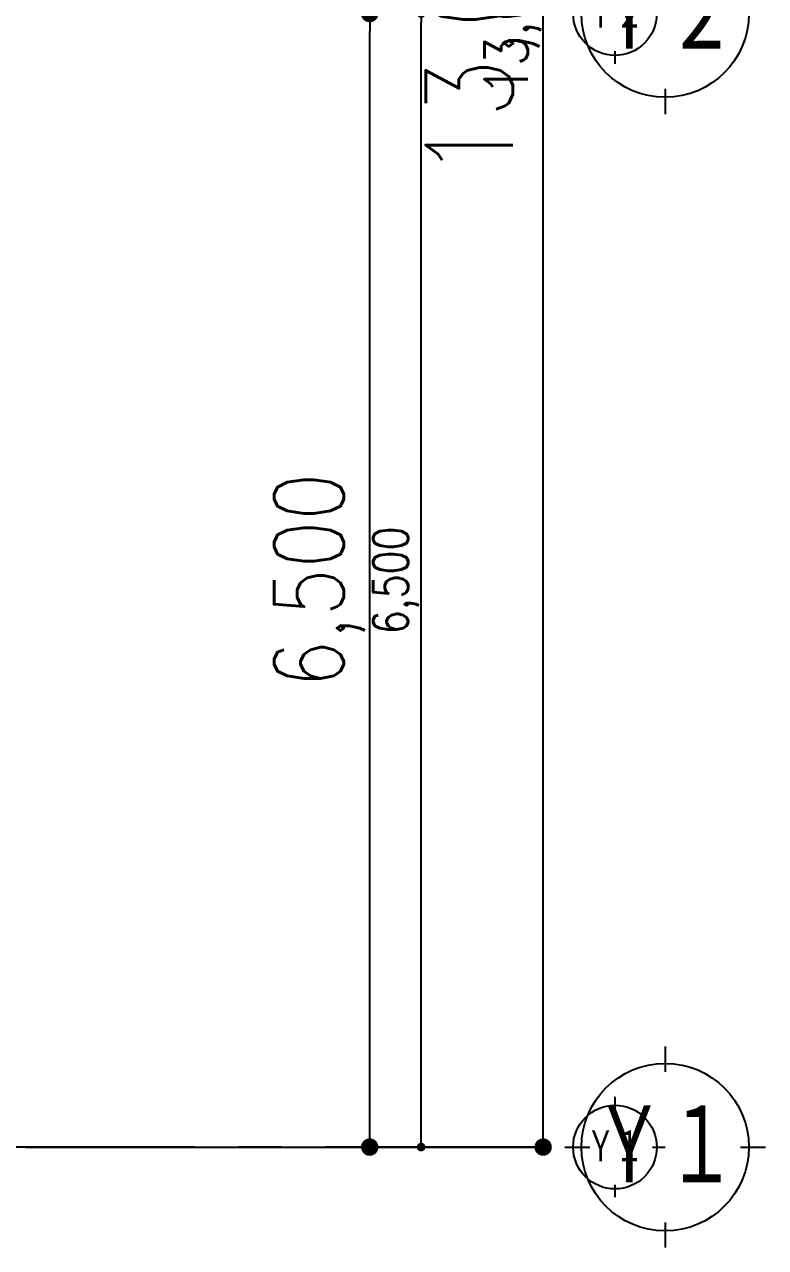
# Model space of a CAD drawing. Header units: millimetres. Extents: x 15495 to 166182, y -39946 to 18307.
# Drawn here: x 120177 to 124429, y -34837 to -27824 of the extents above; entities that cross this region are included whole.
import ezdxf
from ezdxf.enums import TextEntityAlignment as Align

# ---------------------------------------------------------------- set-up
doc = ezdxf.new("R2010")
doc.units = ezdxf.units.MM
doc.header["$LTSCALE"] = 1000
doc.linetypes.add('CENTER', pattern=[2, 1.25, -0.25, 0.25, -0.25])
doc.layers.get('0').update_dxf_attribs({"linetype": 'CONTINUOUS'})
for name, color, linetype in [('TF-E_DIM-100', 3, 'CONTINUOUS'), ('TF-E_DIM-50', 3, 'CONTINUOUS'), ('TF-E_GRID-100', 1, 'CENTER'), ('TF-E_GRID-50', 1, 'CENTER')]:
    doc.layers.add(name, color=color, linetype=linetype)
doc.styles.add('DIM', font='romans.shx', dxfattribs={"width": 0.8, "bigfont": 'bigfont.shx'})
doc.styles.get("Standard").update_dxf_attribs({"font": 'txt.shx', "bigfont": 'bigfont.shx'})
doc.dimstyles.new('DIM100_4_3', dxfattribs={"dimscale": 100, "dimtxt": 4, "dimasz": 1, "dimexe": 0, "dimexo": 1, "dimgap": 0.5, "dimtad": 1, "dimdec": 1, "dimdsep": 46, "dimlunit": 6, "dimtxsty": 'DIM', "dimblk1": 'DOT', "dimblk2": 'DOT', "dimsah": 1, "dimcen": 1, "dimclrd": 256, "dimclre": 256, "dimclrt": 256, "dimadec": 0, "dimazin": 0, "dimtfac": 1, "dimtdec": 1, "dimtix": 1, "dimtmove": 2, "dimatfit": 3, "dimldrblk": 'DOT', "dimfxl": 1, "dimtvp": 0.833333, "dimtolj": 1, "dimarcsym": 0})
doc.dimstyles.new('DIM100_5_3', dxfattribs={"dimscale": 100, "dimtxt": 5, "dimasz": 1, "dimexe": 0, "dimexo": 1, "dimgap": 0.5, "dimtad": 1, "dimdec": 1, "dimdsep": 46, "dimlunit": 6, "dimtxsty": 'DIM', "dimblk1": 'DOT', "dimblk2": 'DOT', "dimsah": 1, "dimcen": 1, "dimclrd": 256, "dimclre": 256, "dimclrt": 256, "dimadec": 0, "dimazin": 0, "dimtfac": 1, "dimtdec": 1, "dimtix": 1, "dimtmove": 2, "dimatfit": 3, "dimldrblk": 'DOT', "dimfxl": 1, "dimtvp": 0.833333, "dimtolj": 1, "dimarcsym": 0})
doc.dimstyles.new('DIM50_4_3', dxfattribs={"dimscale": 50, "dimtxt": 4, "dimasz": 1, "dimexe": 0, "dimexo": 1, "dimgap": 0.5, "dimtad": 1, "dimdec": 1, "dimdsep": 46, "dimlunit": 6, "dimtxsty": 'DIM', "dimblk1": 'DOT', "dimblk2": 'DOT', "dimsah": 1, "dimcen": 1, "dimclrd": 256, "dimclre": 256, "dimclrt": 256, "dimadec": 0, "dimazin": 0, "dimtfac": 1, "dimtdec": 1, "dimtix": 1, "dimtmove": 2, "dimatfit": 3, "dimldrblk": 'DOT', "dimfxl": 1, "dimtvp": 0.833333, "dimtolj": 1, "dimarcsym": 0})
doc.dimstyles.new('DIM50_5_3', dxfattribs={"dimscale": 50, "dimtxt": 5, "dimasz": 1, "dimexe": 0, "dimexo": 1, "dimgap": 0.5, "dimtad": 1, "dimdec": 1, "dimdsep": 46, "dimlunit": 6, "dimtxsty": 'DIM', "dimblk1": 'DOT', "dimblk2": 'DOT', "dimsah": 1, "dimcen": 1, "dimclrd": 256, "dimclre": 256, "dimclrt": 256, "dimadec": 0, "dimazin": 0, "dimtfac": 1, "dimtdec": 1, "dimtix": 1, "dimtmove": 2, "dimatfit": 3, "dimldrblk": 'DOT', "dimfxl": 1, "dimtvp": 0.833333, "dimtolj": 1, "dimarcsym": 0})

# ---------------------------------------------------------------- blocks, each defined once
blk = doc.blocks.new('DOT')
at = {"color": 0, "linetype": 'ByBlock'}
blk.add_line((-0.5, 0), (-1, 0), dxfattribs=at)
at = {"color": 0, "linetype": 'ByBlock', "const_width": 0.5}
blk.add_lwpolyline([(-0.25, 0, 1), (0.25, 0, 1)], format="xyb", close=True, dxfattribs=at)
blk = doc.blocks.new('*D726')
at = {"layer": 'TF-E_DIM-100', "lineweight": -2}
for p, q in [((120184, -21261.4), (123153.2, -21261.4)), ((123153.2, -34161.4), (123153.2, -21361.4)), ((120184, -34261.4), (123153.2, -34261.4))]:
    blk.add_line(p, q, dxfattribs=at)
at = {"layer": 'TF-E_DIM-100', "lineweight": -2, "xscale": 100, "yscale": 100, "zscale": 100}
for p, rotation in [((123153.2, -21261.4), 90), ((123153.2, -34261.4), 270)]:
    blk.add_blockref('DOT', p, dxfattribs=dict(at, rotation=rotation))
at = {"layer": 'TF-E_DIM-100', "insert": (122805.6, -27761.4), "char_height": 500, "attachment_point": 5, "rotation": 90, "style": 'DIM'}
blk.add_mtext('\\A1;13,000', dxfattribs=at)
blk = doc.blocks.new('_DOT')
at = {"color": 0, "linetype": 'ByBlock'}
blk.add_line((-0.5, 0), (-1, 0), dxfattribs=at)
at = {"color": 0, "linetype": 'ByBlock', "const_width": 0.5}
blk.add_lwpolyline([(-0.25, 0, 1), (0.25, 0, 1)], format="xyb", close=True, dxfattribs=at)
blk = doc.blocks.new('*D724')
at = {"layer": 'TF-E_DIM-100', "lineweight": -2}
for p, q in [((120419.9, -27761.4), (122158.3, -27761.4)), ((122158.3, -34161.4), (122158.3, -27861.4)), ((120419.9, -34261.4), (122158.3, -34261.4))]:
    blk.add_line(p, q, dxfattribs=at)
at = {"layer": 'TF-E_DIM-100', "lineweight": -2, "xscale": 100, "yscale": 100, "zscale": 100}
for p, rotation in [((122158.3, -27761.4), 90), ((122158.3, -34261.4), 270)]:
    blk.add_blockref('DOT', p, dxfattribs=dict(at, rotation=rotation))
at = {"layer": 'TF-E_DIM-100', "insert": (121870.2, -31011.4), "char_height": 400, "attachment_point": 5, "rotation": 90, "style": 'DIM'}
blk.add_mtext('\\A1;6,500', dxfattribs=at)
blk = doc.blocks.new('*D727')
at = {"layer": 'TF-E_DIM-50', "lineweight": -2}
for p, q in [((120664.8, -21261.4), (123153.2, -21261.4)), ((123153.2, -34211.4), (123153.2, -21311.4)), ((120664.8, -34261.4), (123153.2, -34261.4))]:
    blk.add_line(p, q, dxfattribs=at)
at = {"layer": 'TF-E_DIM-50', "lineweight": -2, "xscale": 50, "yscale": 50, "zscale": 50}
for p, rotation in [((123153.2, -21261.4), 90), ((123153.2, -34261.4), 270)]:
    blk.add_blockref('DOT', p, dxfattribs=dict(at, rotation=rotation))
at = {"layer": 'TF-E_DIM-50', "insert": (122979.4, -27761.4), "char_height": 250, "attachment_point": 5, "rotation": 90, "style": 'DIM'}
blk.add_mtext('\\A1;13,000', dxfattribs=at)
blk = doc.blocks.new('*D725')
at = {"layer": 'TF-E_DIM-50', "lineweight": -2}
for p, q in [((120664.8, -27761.4), (122453.2, -27761.4)), ((122453.2, -34211.4), (122453.2, -27811.4)), ((120664.8, -34261.4), (122453.2, -34261.4))]:
    blk.add_line(p, q, dxfattribs=at)
at = {"layer": 'TF-E_DIM-50', "lineweight": -2, "xscale": 50, "yscale": 50, "zscale": 50}
for p, rotation in [((122453.2, -27761.4), 90), ((122453.2, -34261.4), 270)]:
    blk.add_blockref('DOT', p, dxfattribs=dict(at, rotation=rotation))
at = {"layer": 'TF-E_DIM-50', "insert": (122309.2, -31011.4), "char_height": 200, "attachment_point": 5, "rotation": 90, "style": 'DIM'}
blk.add_mtext('\\A1;6,500', dxfattribs=at)
blk = doc.blocks.new('TF-BLOCK_100')
at = {"layer": 'TF-E_GRID-100', "color": 3, "linetype": 'Continuous'}
for p, q in [((32563.65, 6068), (32563.65, 5924)), ((32563.65, 576), (32563.65, 432)), ((31987.65, 0), (32131.65, 0)), ((32995.65, 0), (33139.65, 0)), ((32563.65, -432), (32563.65, -576))]:
    blk.add_line(p, q, dxfattribs=at)
at = {"layer": 'TF-E_GRID-100'}
blk.add_line((31863.65, 0), (-4082.3, 0), dxfattribs=at)
at = {"layer": 'TF-E_GRID-100', "color": 3, "linetype": 'Continuous'}
for centre in [(32563.65, 6500), (32563.65, 0)]:
    blk.add_circle(centre, 480, dxfattribs=at)
at = {"layer": 'TF-E_GRID-100', "color": 3, "linetype": 'Continuous', "width": 0.75}
for s, p in [('Ｙ２', (32563.65, 6500)), ('Ｙ１', (32563.65, 0))]:
    blk.add_text(s, height=500, dxfattribs=at).set_placement(p, align=Align.MIDDLE)
at = {"layer": 'TF-E_DIM-100'}
for base, p1, p2, dimstyle, picture, middle in [((31863.65, 13000), (28794.4, 0), (28794.4, 13000), 'DIM100_5_3', '*D726', (31516.03, 6500)), ((30868.73, 6500), (29030.32, 0), (29030.32, 6500), 'DIM100_4_3', '*D724', (30580.64, 3250))]:
    dim = blk.add_linear_dim(base=base, p1=p1, p2=p2, angle=90, dimstyle=dimstyle, dxfattribs=at)
    dim.commit()
    dim.dimension.update_dxf_attribs({"geometry": picture, "text_midpoint": middle, "insert": (-91289.59, 34261.4)})
blk = doc.blocks.new('TF-BLOCK_50')
at = {"layer": 'TF-E_GRID-50', "color": 3, "linetype": 'Continuous'}
for p, q in [((32275.65, 6284), (32275.65, 6212)), ((32275.65, 288), (32275.65, 216)), ((31987.65, 0), (32059.65, 0)), ((32491.65, 0), (32563.65, 0)), ((32275.65, -216), (32275.65, -288))]:
    blk.add_line(p, q, dxfattribs=at)
at = {"layer": 'TF-E_GRID-50'}
blk.add_line((31863.65, 0), (-4082.3, 0), dxfattribs=at)
at = {"layer": 'TF-E_GRID-50', "color": 3, "linetype": 'Continuous'}
for centre in [(32275.65, 6500), (32275.65, 0)]:
    blk.add_circle(centre, 240, dxfattribs=at)
at = {"layer": 'TF-E_GRID-50', "color": 3, "linetype": 'Continuous', "width": 0.75}
for s, p in [('Ｙ２', (32275.65, 6500)), ('Ｙ１', (32275.65, 0))]:
    blk.add_text(s, height=200, dxfattribs=at).set_placement(p, align=Align.MIDDLE)
at = {"layer": 'TF-E_DIM-50'}
for base, p2, dimstyle, picture, middle in [((31863.65, 13000), (29325.23, 13000), 'DIM50_5_3', '*D727', (31689.84, 6500)), ((31163.65, 6500), (29325.23, 6500), 'DIM50_4_3', '*D725', (31019.6, 3250))]:
    dim = blk.add_linear_dim(base=base, p1=(29325.23, 0), p2=p2, angle=90, dimstyle=dimstyle, dxfattribs=at)
    dim.commit()
    dim.dimension.update_dxf_attribs({"geometry": picture, "text_midpoint": middle, "insert": (-91289.59, 34261.4)})

msp = doc.modelspace()

# ---------------------------------------------------------------- block references
for name in ['TF-BLOCK_100', 'TF-BLOCK_50']:
    msp.add_blockref(name, (91289.6, -34261.4))

doc.saveas('drawing.dxf')
